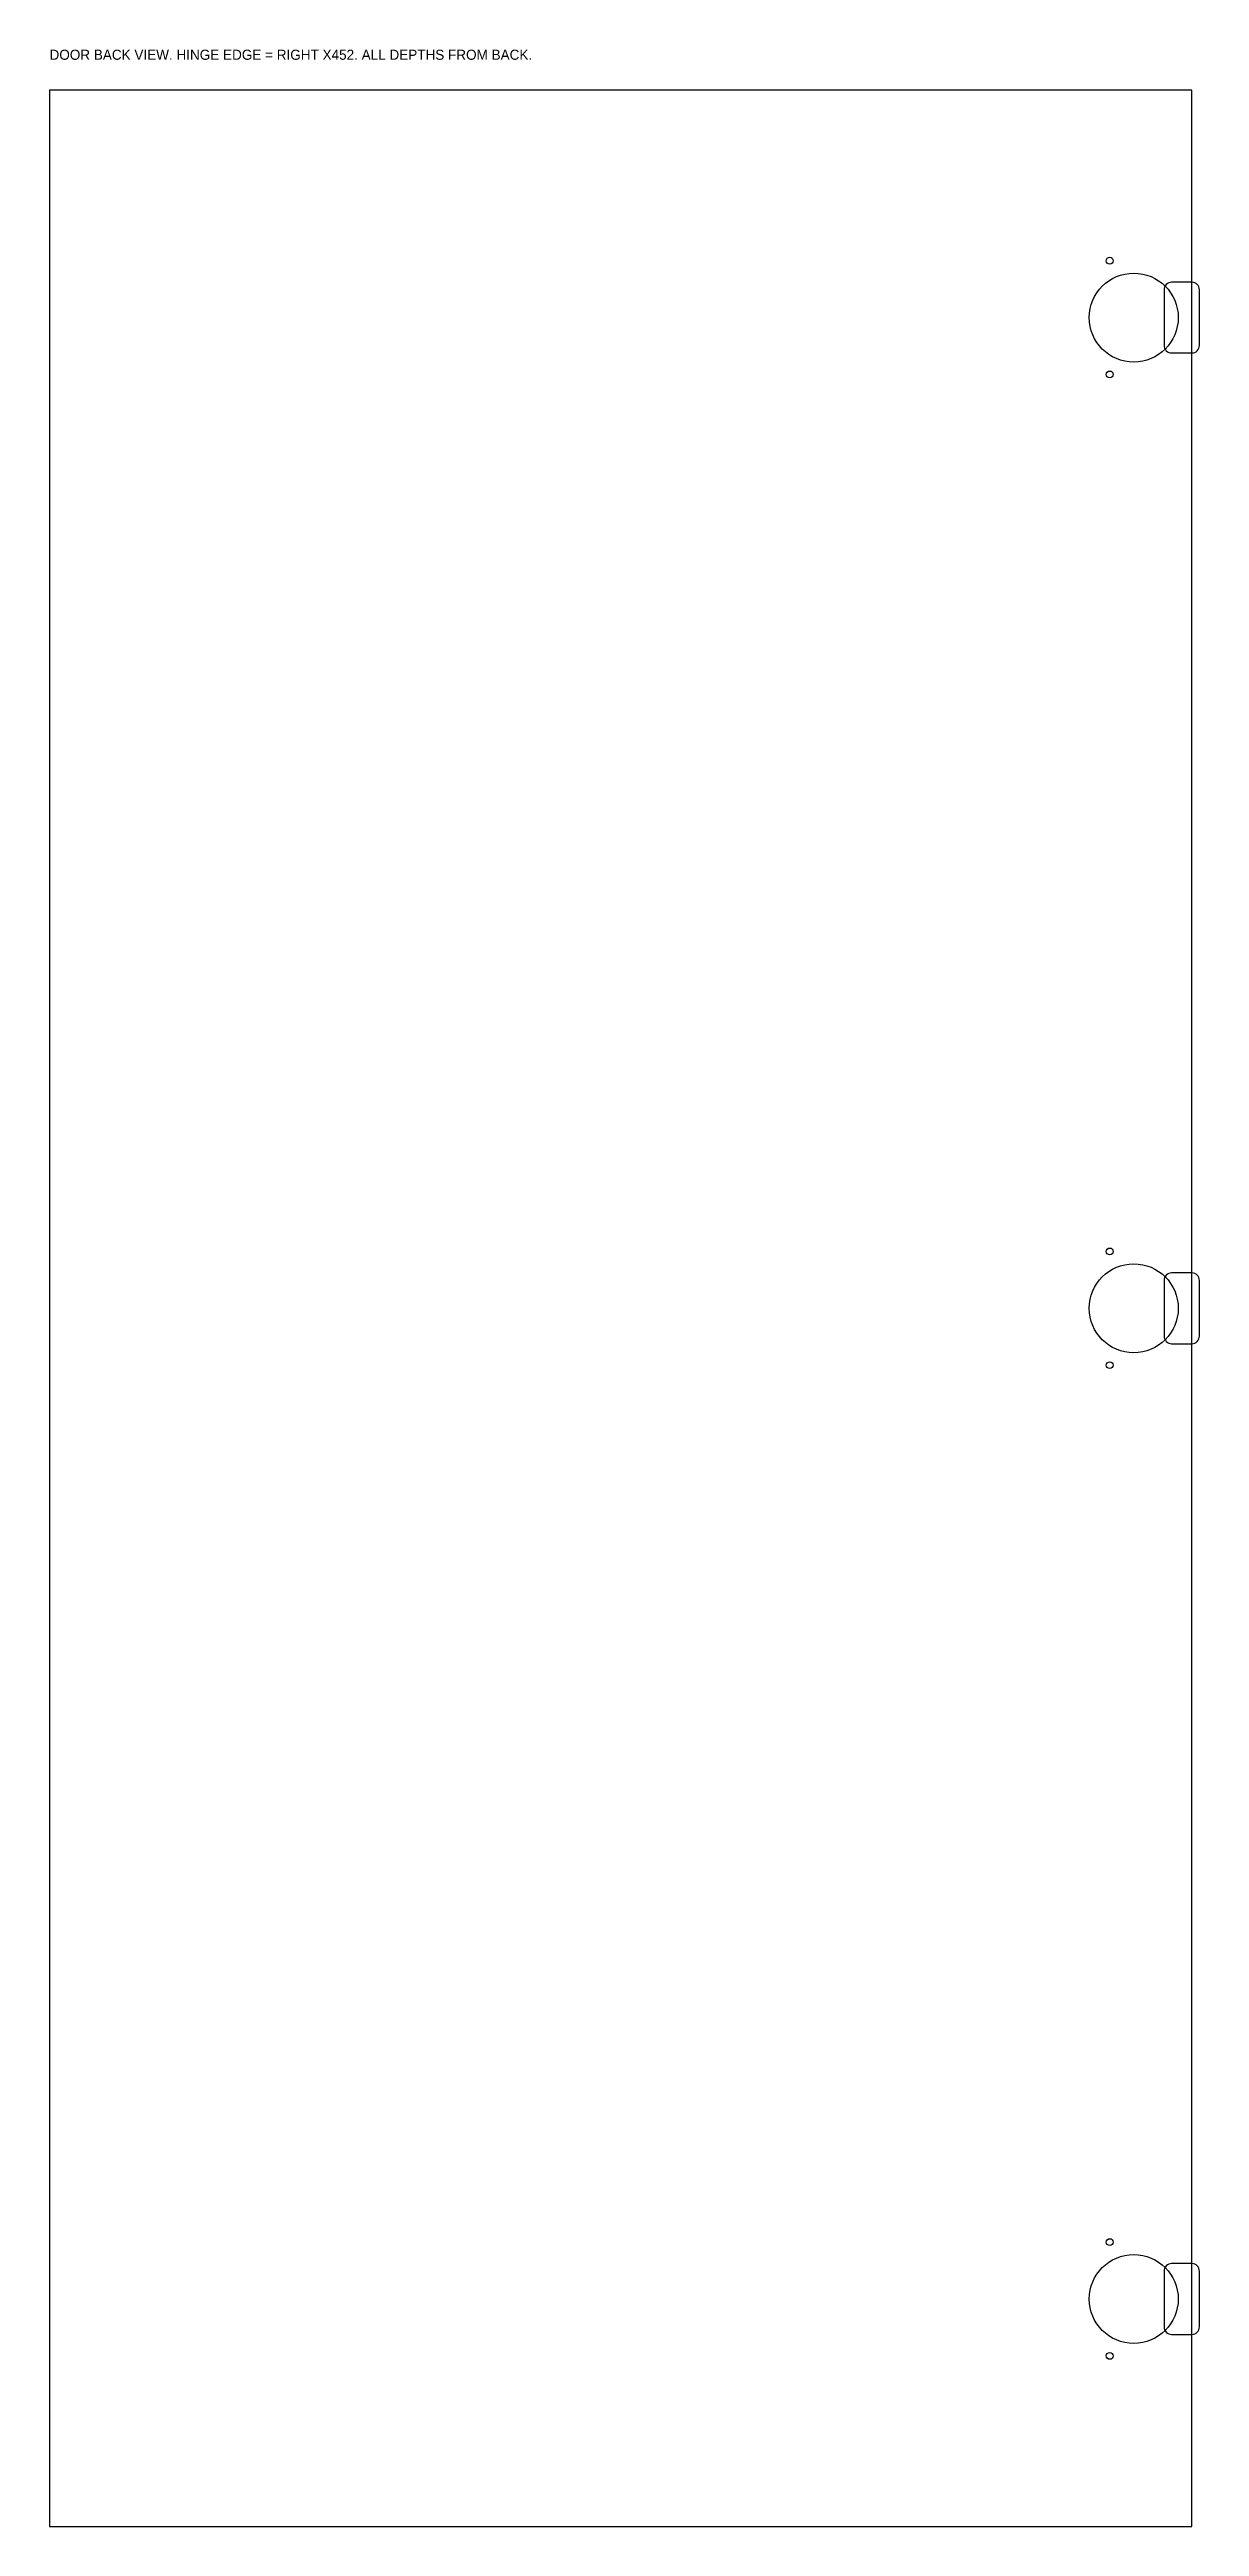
# Model space of a CAD drawing. Header units: millimetres. Extents: x 0 to 455, y 0 to 980.
import ezdxf

# ---------------------------------------------------------------- set-up
doc = ezdxf.new("R2010")
doc.units = ezdxf.units.MM
for name, color, linetype in [('CUP_D35p2_Z11p2', 1, 'Continuous'), ('NOTES', 8, 'Continuous'), ('OUTLINE', 7, 'Continuous'), ('PILOT_D2p7_Z8', 3, 'Continuous'), ('RELIEF_DEPTH6_INTERNAL_R3_OPEN_EDGE', 5, 'Continuous')]:
    doc.layers.add(name, color=color, linetype=linetype)

msp = doc.modelspace()

# ---------------------------------------------------------------- linework, layer by layer
at = {"layer": 'CUP_D35p2_Z11p2'}
for centre in [(429, 874), (429, 482), (429, 90)]:
    msp.add_circle(centre, 17.6, dxfattribs=at)
at = {"layer": 'OUTLINE'}
msp.add_lwpolyline([(0, 0), (452, 0), (452, 964), (0, 964)], close=True, dxfattribs=at)
at = {"layer": 'PILOT_D2p7_Z8'}
for centre in [(419.5, 896.5), (419.5, 851.5), (419.5, 504.5), (419.5, 459.5), (419.5, 112.5), (419.5, 67.5)]:
    msp.add_circle(centre, 1.35, dxfattribs=at)
at = {"layer": 'RELIEF_DEPTH6_INTERNAL_R3_OPEN_EDGE'}
for points in [[(444, 860), (452, 860, 0.414214), (455, 863), (455, 885, 0.414214), (452, 888), (444, 888, 0.414214), (441, 885), (441, 863, 0.414214)], [(444, 468), (452, 468, 0.414214), (455, 471), (455, 493, 0.414214), (452, 496), (444, 496, 0.414214), (441, 493), (441, 471, 0.414214)], [(444, 76), (452, 76, 0.414214), (455, 79), (455, 101, 0.414214), (452, 104), (444, 104, 0.414214), (441, 101), (441, 79, 0.414214)]]:
    msp.add_lwpolyline(points, format="xyb", close=True, dxfattribs=at)

# ---------------------------------------------------------------- texts
at = {"layer": 'NOTES'}
msp.add_text('DOOR BACK VIEW. HINGE EDGE = RIGHT X452. ALL DEPTHS FROM BACK.', height=4, dxfattribs=at).set_placement((0, 976))

doc.saveas('drawing.dxf')
